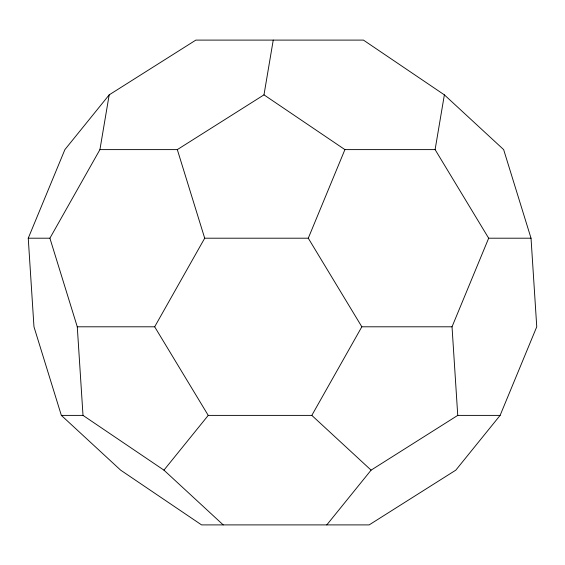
<?xml version="1.0" encoding="UTF-8"?>
<svg xmlns="http://www.w3.org/2000/svg" width="565" height="565" viewBox="0 0 565 565"><rect width="100%" height="100%" fill="white"/><g stroke="black" fill="none" stroke-linecap="round" stroke-linejoin="round"><path stroke-width="0.85" d="M223.217 524.899L163.942 470.144L83.006 415.388L77.278 326.796L49.904 238.204L99.927 149.612L109.186 94.856L195.843 40.101L363.436 40.101L444.365 94.856L503.648 149.612L531.029 238.204L536.75 326.796L500.11 415.388L455.814 470.144L369.157 524.899L201.564 524.899L120.635 470.144L61.352 415.388L33.971 326.796L28.25 238.204L64.89 149.612L109.186 94.856M99.927 149.612L177.318 149.612L263.982 94.856L273.241 40.101M326.796 524.899L371.092 470.144L457.749 415.388L452.028 326.796L488.668 238.204L435.107 149.612L444.365 94.856M452.028 326.796L361.833 326.796L308.278 238.204L344.911 149.612L435.107 149.612M77.278 326.796L154.676 326.796L204.7 238.204L177.318 149.612M163.942 470.144L208.238 415.388L311.816 415.388L361.833 326.796M28.25 238.204L49.904 238.204M204.7 238.204L308.278 238.204M488.668 238.204L531.029 238.204M61.352 415.388L83.006 415.388M457.749 415.388L500.11 415.388M263.982 94.856L344.911 149.612M311.816 415.388L371.092 470.144M154.676 326.796L208.238 415.388"/></g></svg>
